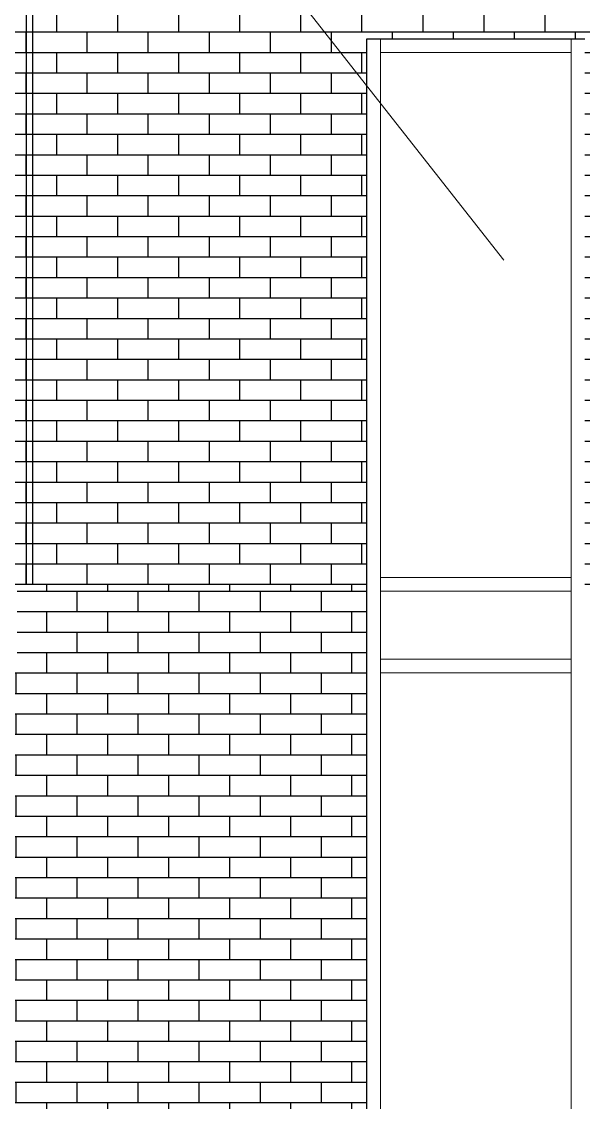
# Model space of a CAD drawing. Header units: metres. Extents: x 42 to 294, y -52 to 32.
# Drawn here: x 268.116 to 270.177, y -25.442 to -21.48 of the extents above; entities that cross this region are included whole.
import ezdxf

# ---------------------------------------------------------------- set-up
doc = ezdxf.new("R2010")
doc.units = ezdxf.units.M
doc.header["$LTSCALE"] = 0.15
doc.layers.get('0').update_dxf_attribs({"lineweight": 20})
doc.layers.add('A-WALL', color=2, linetype='Continuous', lineweight=30)
doc.layers.add('A-WALLCWM', color=6, linetype='Continuous', lineweight=9)
pattern_1 = [(180, (273.58259, -26.34309), (-9e-18, -0.075), []), (270, (273.58259, -26.34309), (0.112, -0.075), [0.075, -0.075])]
pattern_2 = [(0, (268.13259, -23.54309), (0, 0.075), []), (90, (268.13259, -23.54309), (-0.112, 0.075), [0.075, -0.075])]
pattern_3 = [(180, (268.15759, -23.54309), (-9e-18, -0.075), []), (270, (268.15759, -23.54309), (0.112, -0.075), [0.075, -0.075])]

# ---------------------------------------------------------------- blocks, each defined once
blk = doc.blocks.new('Montante rectangular - Montante rectangular - 5x10 cm Aluminio-103-Sur')
at = {"layer": 'A-WALLCWM'}
blk.add_line((17.3336, 17.4), (17.3336, 19.9), dxfattribs=at)
blk = doc.blocks.new('Montante rectangular - Montante rectangular - 5x10 cm Aluminio-102-Sur')
at = {"layer": 'A-WALLCWM'}
blk.add_line((16.6336, 22.2), (16.6336, 20.2), dxfattribs=at)
blk = doc.blocks.new('Montante rectangular - Montante rectangular - 5x10 cm Aluminio-99-Sur')
at = {"layer": 'A-WALLCWM'}
for p, q in [((16.6336, 22.15), (16.6336, 22.2)), ((17.3336, 22.2), (17.3336, 22.15)), ((17.3336, 22.15), (16.6336, 22.15))]:
    blk.add_line(p, q, dxfattribs=at)
blk = doc.blocks.new('Montante rectangular - Montante rectangular - 5x10 cm Aluminio-46-Sur')
at = {"layer": 'A-WALLCWM'}
blk.add_line((17.3336, 20.2), (17.3336, 22.2), dxfattribs=at)
blk = doc.blocks.new('Montante rectangular - Montante rectangular - 5x10 cm Aluminio-45-Sur')
at = {"layer": 'A-WALLCWM'}
blk.add_line((16.6336, 17.4), (16.6336, 17.1), dxfattribs=at)
blk = doc.blocks.new('Montante rectangular - Montante rectangular - 5x10 cm Aluminio-44-Sur')
at = {"layer": 'A-WALLCWM'}
blk.add_line((17.3336, 11.5), (17.3336, 11.8), dxfattribs=at)
blk = doc.blocks.new('Montante rectangular - Montante rectangular - 5x10 cm Aluminio-43-Sur')
at = {"layer": 'A-WALLCWM'}
blk.add_line((16.6336, 11.5), (16.6336, 9), dxfattribs=at)
blk = doc.blocks.new('Montante rectangular - Montante rectangular - 5x10 cm Aluminio-42-Sur')
at = {"layer": 'A-WALLCWM'}
for p, q in [((16.6336, 3.075), (16.6336, 3.125)), ((17.3336, 3.125), (16.6336, 3.125)), ((17.3336, 3.125), (17.3336, 3.075)), ((17.3336, 3.075), (16.6336, 3.075))]:
    blk.add_line(p, q, dxfattribs=at)

msp = doc.modelspace()

# ---------------------------------------------------------------- hatches: boundary and pattern name
at = {"layer": 'A-WALL'}
h = msp.add_hatch(dxfattribs=at)
h.set_pattern_fill('FP1_44', color=256, style=0, pattern_type=2)
h.set_pattern_definition(pattern_3)
h.paths.add_polyline_path([(268.1572, -21.0431), (268.1822, -21.0431), (268.1822, -20.5431), (267.7322, -20.5431), (267.7322, -23.5431), (268.1322, -23.5431), (268.1322, -21.0431)], flags=0)
h = msp.add_hatch(dxfattribs=at)
h.set_pattern_fill('FP1_34', color=256, style=0, pattern_type=2)
h.set_pattern_definition(pattern_2)
h.paths.add_polyline_path([(268.1572, -21.0431), (268.1322, -21.0431), (268.1322, -23.5431), (268.1572, -23.5431)], flags=0)
h = msp.add_hatch(dxfattribs=at)
h.set_pattern_fill('FP1_44', color=256, style=0, pattern_type=2)
h.set_pattern_definition(pattern_3)
h.paths.add_polyline_path([(268.1572, -23.5431), (268.1572, -21.0431), (268.1322, -21.0431), (268.1322, -23.5431)], flags=0)
h = msp.add_hatch(dxfattribs=at)
h.set_pattern_fill('FP1_34', color=256, style=0, pattern_type=2)
h.set_pattern_definition(pattern_2)
h.paths.add_polyline_path([(270.4322, -21.0431), (268.1822, -21.0431), (268.1572, -21.0431), (268.1572, -23.5431), (269.3822, -23.5431), (269.3822, -21.5431), (270.1822, -21.5431), (270.1822, -23.5431), (273.7322, -23.5431), (273.7322, -21.0431)], flags=0)
h.paths.add_polyline_path([(270.9875, -21.3859), (273.1018, -21.3859), (273.1018, -22.7002), (270.9875, -22.7002)], flags=0)
h = msp.add_hatch(dxfattribs=at)
h.set_pattern_fill('FP1_32', color=256, style=0, pattern_type=2)
h.set_pattern_definition(pattern_1)
h.paths.add_polyline_path([(268.0822, -25.3431), (268.0822, -26.3431), (268.2322, -26.3431), (268.2322, -23.5431), (268.0993, -23.5431), (268.0993, -23.8431), (268.0822, -23.8431)], flags=0)
h = msp.add_hatch(dxfattribs=at)
h.set_pattern_fill('FP1_32', color=256, style=0, pattern_type=2)
h.set_pattern_definition(pattern_1)
h.paths.add_polyline_path([(268.2322, -23.5431), (268.2322, -26.3431), (269.3822, -26.3431), (269.3822, -23.5431)], flags=0)

# ---------------------------------------------------------------- linework, layer by layer
msp.add_line((267.6785, -19.5506), (269.8854, -22.3547))
for p, q in [((268.1322, -21.0431), (268.1322, -23.5431)), ((268.1572, -23.5431), (268.1572, -21.0431)), ((269.3822, -29.1431), (269.3822, -21.5431)), ((269.3822, -21.5431), (270.1822, -21.5431)), ((268.0993, -23.5431), (269.3822, -23.5431))]:
    msp.add_line(p, q, dxfattribs=at)

# ---------------------------------------------------------------- block references
at = {"layer": 'A-WALLCWM'}
for name, p in [('Montante rectangular - Montante rectangular - 5x10 cm Aluminio-102-Sur', (252.7986, -43.7431)), ('Montante rectangular - Montante rectangular - 5x10 cm Aluminio-99-Sur', (252.7986, -43.7431)), ('Montante rectangular - Montante rectangular - 5x10 cm Aluminio-46-Sur', (252.7986, -43.7431)), ('Montante rectangular - Montante rectangular - 5x10 cm Aluminio-42-Sur', (252.7986, -26.6431)), ('Montante rectangular - Montante rectangular - 5x10 cm Aluminio-45-Sur', (252.7986, -40.9431)), ('Montante rectangular - Montante rectangular - 5x10 cm Aluminio-44-Sur', (252.7986, -35.3431)), ('Montante rectangular - Montante rectangular - 5x10 cm Aluminio-42-Sur', (252.7986, -26.9431)), ('Montante rectangular - Montante rectangular - 5x10 cm Aluminio-43-Sur', (252.7986, -35.3431)), ('Montante rectangular - Montante rectangular - 5x10 cm Aluminio-103-Sur', (252.7986, -43.7431))]:
    msp.add_blockref(name, p, dxfattribs=at)

doc.saveas('drawing.dxf')
